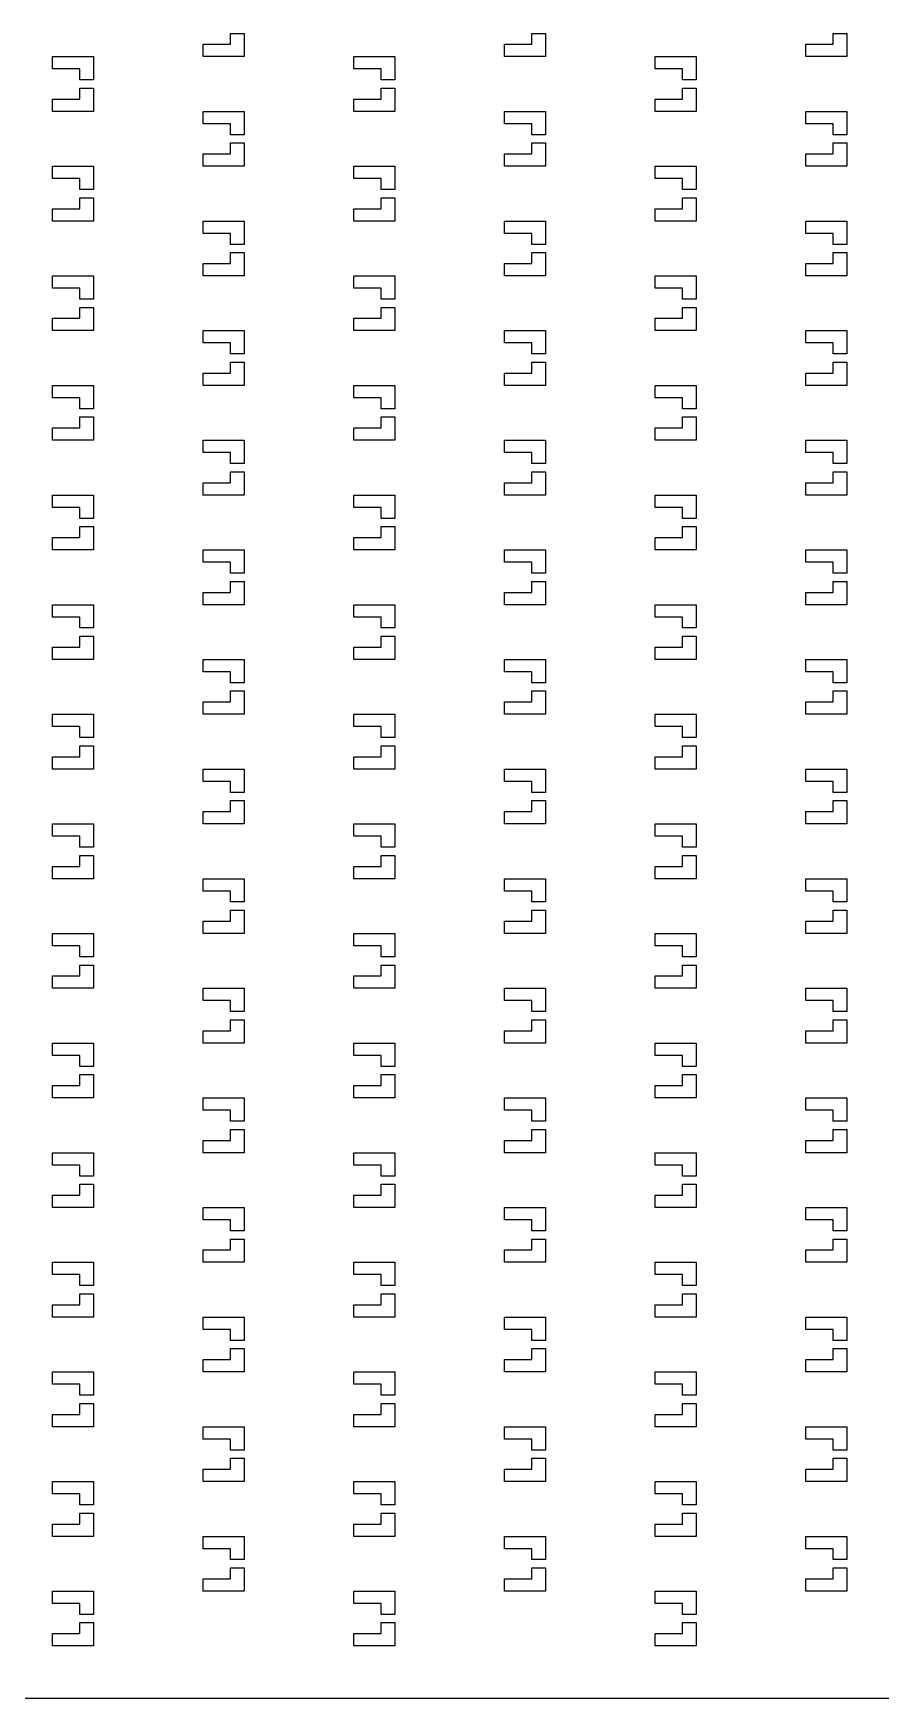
# Model space of a CAD drawing. Header units: millimetres. Extents: x 2102 to 86502, y 1818 to 64568.
# Drawn here: x 26172 to 26481, y 8155 to 8763 of the extents above; entities that cross this region are included whole.
import ezdxf

# ---------------------------------------------------------------- set-up
doc = ezdxf.new("R2010")
doc.units = ezdxf.units.MM
doc.layers.add('Layer-2', color=3, linetype='Continuous')

msp = doc.modelspace()

# ---------------------------------------------------------------- linework, layer by layer
at = {"layer": 'Layer-2'}
for p, q in [((26234.04, 8758.79), (26244.04, 8758.79)), ((26234.04, 8754.29), (26234.04, 8758.79)), ((26244.04, 8758.79), (26244.04, 8762.79)), ((26244.04, 8762.79), (26249.04, 8762.79)), ((26249.04, 8762.79), (26249.04, 8754.29)), ((26344.04, 8758.79), (26354.04, 8758.79)), ((26344.04, 8754.29), (26344.04, 8758.79)), ((26354.04, 8758.79), (26354.04, 8762.79)), ((26354.04, 8762.79), (26359.04, 8762.79)), ((26359.04, 8762.79), (26359.04, 8754.29)), ((26454.04, 8758.79), (26464.04, 8758.79)), ((26454.04, 8754.29), (26454.04, 8758.79)), ((26464.04, 8758.79), (26464.04, 8762.79)), ((26464.04, 8762.79), (26469.04, 8762.79)), ((26469.04, 8762.79), (26469.04, 8754.29)), ((26179.04, 8754.29), (26194.04, 8754.29)), ((26179.04, 8749.79), (26179.04, 8754.29)), ((26194.04, 8754.29), (26194.04, 8745.79)), ((26249.04, 8754.29), (26234.04, 8754.29)), ((26289.04, 8754.29), (26304.04, 8754.29)), ((26289.04, 8749.79), (26289.04, 8754.29)), ((26304.04, 8754.29), (26304.04, 8745.79)), ((26359.04, 8754.29), (26344.04, 8754.29)), ((26399.04, 8754.29), (26414.04, 8754.29)), ((26399.04, 8749.79), (26399.04, 8754.29)), ((26414.04, 8754.29), (26414.04, 8745.79)), ((26469.04, 8754.29), (26454.04, 8754.29)), ((26189.04, 8749.79), (26179.04, 8749.79)), ((26189.04, 8745.79), (26189.04, 8749.79)), ((26194.04, 8745.79), (26189.04, 8745.79)), ((26299.04, 8749.79), (26289.04, 8749.79)), ((26299.04, 8745.79), (26299.04, 8749.79)), ((26304.04, 8745.79), (26299.04, 8745.79)), ((26409.04, 8749.79), (26399.04, 8749.79)), ((26409.04, 8745.79), (26409.04, 8749.79)), ((26414.04, 8745.79), (26409.04, 8745.79)), ((26179.04, 8738.79), (26189.04, 8738.79)), ((26179.04, 8734.29), (26179.04, 8738.79)), ((26189.04, 8738.79), (26189.04, 8742.79)), ((26189.04, 8742.79), (26194.04, 8742.79)), ((26194.04, 8742.79), (26194.04, 8734.29)), ((26289.04, 8738.79), (26299.04, 8738.79)), ((26289.04, 8734.29), (26289.04, 8738.79)), ((26299.04, 8738.79), (26299.04, 8742.79)), ((26299.04, 8742.79), (26304.04, 8742.79)), ((26304.04, 8742.79), (26304.04, 8734.29)), ((26399.04, 8738.79), (26409.04, 8738.79)), ((26399.04, 8734.29), (26399.04, 8738.79)), ((26409.04, 8738.79), (26409.04, 8742.79)), ((26409.04, 8742.79), (26414.04, 8742.79)), ((26414.04, 8742.79), (26414.04, 8734.29)), ((26194.04, 8734.29), (26179.04, 8734.29)), ((26234.04, 8734.29), (26249.04, 8734.29)), ((26234.04, 8729.79), (26234.04, 8734.29)), ((26249.04, 8734.29), (26249.04, 8725.79)), ((26304.04, 8734.29), (26289.04, 8734.29)), ((26344.04, 8734.29), (26359.04, 8734.29)), ((26344.04, 8729.79), (26344.04, 8734.29)), ((26359.04, 8734.29), (26359.04, 8725.79)), ((26414.04, 8734.29), (26399.04, 8734.29)), ((26454.04, 8734.29), (26469.04, 8734.29)), ((26454.04, 8729.79), (26454.04, 8734.29)), ((26469.04, 8734.29), (26469.04, 8725.79)), ((26244.04, 8729.79), (26234.04, 8729.79)), ((26244.04, 8725.79), (26244.04, 8729.79)), ((26354.04, 8729.79), (26344.04, 8729.79)), ((26354.04, 8725.79), (26354.04, 8729.79)), ((26464.04, 8729.79), (26454.04, 8729.79)), ((26464.04, 8725.79), (26464.04, 8729.79)), ((26249.04, 8725.79), (26244.04, 8725.79)), ((26244.04, 8718.79), (26244.04, 8722.79)), ((26244.04, 8722.79), (26249.04, 8722.79)), ((26249.04, 8722.79), (26249.04, 8714.29)), ((26359.04, 8725.79), (26354.04, 8725.79)), ((26354.04, 8718.79), (26354.04, 8722.79)), ((26354.04, 8722.79), (26359.04, 8722.79)), ((26359.04, 8722.79), (26359.04, 8714.29)), ((26469.04, 8725.79), (26464.04, 8725.79)), ((26464.04, 8718.79), (26464.04, 8722.79)), ((26464.04, 8722.79), (26469.04, 8722.79)), ((26469.04, 8722.79), (26469.04, 8714.29)), ((26179.04, 8714.29), (26194.04, 8714.29)), ((26179.04, 8709.79), (26179.04, 8714.29)), ((26194.04, 8714.29), (26194.04, 8705.79)), ((26234.04, 8718.79), (26244.04, 8718.79)), ((26234.04, 8714.29), (26234.04, 8718.79)), ((26249.04, 8714.29), (26234.04, 8714.29)), ((26289.04, 8714.29), (26304.04, 8714.29)), ((26289.04, 8709.79), (26289.04, 8714.29)), ((26304.04, 8714.29), (26304.04, 8705.79)), ((26344.04, 8718.79), (26354.04, 8718.79)), ((26344.04, 8714.29), (26344.04, 8718.79)), ((26359.04, 8714.29), (26344.04, 8714.29)), ((26399.04, 8714.29), (26414.04, 8714.29)), ((26399.04, 8709.79), (26399.04, 8714.29)), ((26414.04, 8714.29), (26414.04, 8705.79)), ((26454.04, 8718.79), (26464.04, 8718.79)), ((26454.04, 8714.29), (26454.04, 8718.79)), ((26469.04, 8714.29), (26454.04, 8714.29)), ((26189.04, 8709.79), (26179.04, 8709.79)), ((26189.04, 8705.79), (26189.04, 8709.79)), ((26299.04, 8709.79), (26289.04, 8709.79)), ((26299.04, 8705.79), (26299.04, 8709.79)), ((26409.04, 8709.79), (26399.04, 8709.79)), ((26409.04, 8705.79), (26409.04, 8709.79)), ((26194.04, 8705.79), (26189.04, 8705.79)), ((26189.04, 8698.79), (26189.04, 8702.79)), ((26189.04, 8702.79), (26194.04, 8702.79)), ((26194.04, 8702.79), (26194.04, 8694.29)), ((26304.04, 8705.79), (26299.04, 8705.79)), ((26299.04, 8698.79), (26299.04, 8702.79)), ((26299.04, 8702.79), (26304.04, 8702.79)), ((26304.04, 8702.79), (26304.04, 8694.29)), ((26414.04, 8705.79), (26409.04, 8705.79)), ((26409.04, 8698.79), (26409.04, 8702.79)), ((26409.04, 8702.79), (26414.04, 8702.79)), ((26414.04, 8702.79), (26414.04, 8694.29)), ((26179.04, 8698.79), (26189.04, 8698.79)), ((26179.04, 8694.29), (26179.04, 8698.79)), ((26289.04, 8698.79), (26299.04, 8698.79)), ((26289.04, 8694.29), (26289.04, 8698.79)), ((26399.04, 8698.79), (26409.04, 8698.79)), ((26399.04, 8694.29), (26399.04, 8698.79)), ((26194.04, 8694.29), (26179.04, 8694.29)), ((26234.04, 8694.29), (26249.04, 8694.29)), ((26234.04, 8689.79), (26234.04, 8694.29)), ((26249.04, 8694.29), (26249.04, 8685.79)), ((26304.04, 8694.29), (26289.04, 8694.29)), ((26344.04, 8694.29), (26359.04, 8694.29)), ((26344.04, 8689.79), (26344.04, 8694.29)), ((26359.04, 8694.29), (26359.04, 8685.79)), ((26414.04, 8694.29), (26399.04, 8694.29)), ((26454.04, 8694.29), (26469.04, 8694.29)), ((26454.04, 8689.79), (26454.04, 8694.29)), ((26469.04, 8694.29), (26469.04, 8685.79)), ((26244.04, 8689.79), (26234.04, 8689.79)), ((26244.04, 8685.79), (26244.04, 8689.79)), ((26249.04, 8685.79), (26244.04, 8685.79)), ((26354.04, 8689.79), (26344.04, 8689.79)), ((26354.04, 8685.79), (26354.04, 8689.79)), ((26359.04, 8685.79), (26354.04, 8685.79)), ((26464.04, 8689.79), (26454.04, 8689.79)), ((26464.04, 8685.79), (26464.04, 8689.79)), ((26469.04, 8685.79), (26464.04, 8685.79)), ((26234.04, 8678.79), (26244.04, 8678.79)), ((26234.04, 8674.29), (26234.04, 8678.79)), ((26244.04, 8678.79), (26244.04, 8682.79)), ((26244.04, 8682.79), (26249.04, 8682.79)), ((26249.04, 8682.79), (26249.04, 8674.29)), ((26344.04, 8678.79), (26354.04, 8678.79)), ((26344.04, 8674.29), (26344.04, 8678.79)), ((26354.04, 8678.79), (26354.04, 8682.79)), ((26354.04, 8682.79), (26359.04, 8682.79)), ((26359.04, 8682.79), (26359.04, 8674.29)), ((26454.04, 8678.79), (26464.04, 8678.79)), ((26454.04, 8674.29), (26454.04, 8678.79)), ((26464.04, 8678.79), (26464.04, 8682.79)), ((26464.04, 8682.79), (26469.04, 8682.79)), ((26469.04, 8682.79), (26469.04, 8674.29)), ((26179.04, 8674.29), (26194.04, 8674.29)), ((26179.04, 8669.79), (26179.04, 8674.29)), ((26194.04, 8674.29), (26194.04, 8665.79)), ((26249.04, 8674.29), (26234.04, 8674.29)), ((26289.04, 8674.29), (26304.04, 8674.29)), ((26289.04, 8669.79), (26289.04, 8674.29)), ((26304.04, 8674.29), (26304.04, 8665.79)), ((26359.04, 8674.29), (26344.04, 8674.29)), ((26399.04, 8674.29), (26414.04, 8674.29)), ((26399.04, 8669.79), (26399.04, 8674.29)), ((26414.04, 8674.29), (26414.04, 8665.79)), ((26469.04, 8674.29), (26454.04, 8674.29)), ((26189.04, 8669.79), (26179.04, 8669.79)), ((26189.04, 8665.79), (26189.04, 8669.79)), ((26194.04, 8665.79), (26189.04, 8665.79)), ((26299.04, 8669.79), (26289.04, 8669.79)), ((26299.04, 8665.79), (26299.04, 8669.79)), ((26304.04, 8665.79), (26299.04, 8665.79)), ((26409.04, 8669.79), (26399.04, 8669.79)), ((26409.04, 8665.79), (26409.04, 8669.79)), ((26414.04, 8665.79), (26409.04, 8665.79)), ((26189.04, 8658.79), (26189.04, 8662.79)), ((26189.04, 8662.79), (26194.04, 8662.79)), ((26194.04, 8662.79), (26194.04, 8654.29)), ((26299.04, 8658.79), (26299.04, 8662.79)), ((26299.04, 8662.79), (26304.04, 8662.79)), ((26304.04, 8662.79), (26304.04, 8654.29)), ((26409.04, 8658.79), (26409.04, 8662.79)), ((26409.04, 8662.79), (26414.04, 8662.79)), ((26414.04, 8662.79), (26414.04, 8654.29)), ((26179.04, 8658.79), (26189.04, 8658.79)), ((26179.04, 8654.29), (26179.04, 8658.79)), ((26194.04, 8654.29), (26179.04, 8654.29)), ((26234.04, 8654.29), (26249.04, 8654.29)), ((26234.04, 8649.79), (26234.04, 8654.29)), ((26249.04, 8654.29), (26249.04, 8645.79)), ((26289.04, 8658.79), (26299.04, 8658.79)), ((26289.04, 8654.29), (26289.04, 8658.79)), ((26304.04, 8654.29), (26289.04, 8654.29)), ((26344.04, 8654.29), (26359.04, 8654.29)), ((26344.04, 8649.79), (26344.04, 8654.29)), ((26359.04, 8654.29), (26359.04, 8645.79)), ((26399.04, 8658.79), (26409.04, 8658.79)), ((26399.04, 8654.29), (26399.04, 8658.79)), ((26414.04, 8654.29), (26399.04, 8654.29)), ((26454.04, 8654.29), (26469.04, 8654.29)), ((26454.04, 8649.79), (26454.04, 8654.29)), ((26469.04, 8654.29), (26469.04, 8645.79)), ((26244.04, 8649.79), (26234.04, 8649.79)), ((26244.04, 8645.79), (26244.04, 8649.79)), ((26354.04, 8649.79), (26344.04, 8649.79)), ((26354.04, 8645.79), (26354.04, 8649.79)), ((26464.04, 8649.79), (26454.04, 8649.79)), ((26464.04, 8645.79), (26464.04, 8649.79)), ((26249.04, 8645.79), (26244.04, 8645.79)), ((26244.04, 8638.79), (26244.04, 8642.79)), ((26244.04, 8642.79), (26249.04, 8642.79)), ((26249.04, 8642.79), (26249.04, 8634.29)), ((26359.04, 8645.79), (26354.04, 8645.79)), ((26354.04, 8638.79), (26354.04, 8642.79)), ((26354.04, 8642.79), (26359.04, 8642.79)), ((26359.04, 8642.79), (26359.04, 8634.29)), ((26469.04, 8645.79), (26464.04, 8645.79)), ((26464.04, 8638.79), (26464.04, 8642.79)), ((26464.04, 8642.79), (26469.04, 8642.79)), ((26469.04, 8642.79), (26469.04, 8634.29)), ((26234.04, 8638.79), (26244.04, 8638.79)), ((26234.04, 8634.29), (26234.04, 8638.79)), ((26344.04, 8638.79), (26354.04, 8638.79)), ((26344.04, 8634.29), (26344.04, 8638.79)), ((26454.04, 8638.79), (26464.04, 8638.79)), ((26454.04, 8634.29), (26454.04, 8638.79)), ((26179.04, 8634.29), (26194.04, 8634.29)), ((26179.04, 8629.79), (26179.04, 8634.29)), ((26189.04, 8629.79), (26179.04, 8629.79)), ((26189.04, 8625.79), (26189.04, 8629.79)), ((26194.04, 8634.29), (26194.04, 8625.79)), ((26249.04, 8634.29), (26234.04, 8634.29)), ((26289.04, 8634.29), (26304.04, 8634.29)), ((26289.04, 8629.79), (26289.04, 8634.29)), ((26299.04, 8629.79), (26289.04, 8629.79)), ((26299.04, 8625.79), (26299.04, 8629.79)), ((26304.04, 8634.29), (26304.04, 8625.79)), ((26359.04, 8634.29), (26344.04, 8634.29)), ((26399.04, 8634.29), (26414.04, 8634.29)), ((26399.04, 8629.79), (26399.04, 8634.29)), ((26409.04, 8629.79), (26399.04, 8629.79)), ((26409.04, 8625.79), (26409.04, 8629.79)), ((26414.04, 8634.29), (26414.04, 8625.79)), ((26469.04, 8634.29), (26454.04, 8634.29)), ((26194.04, 8625.79), (26189.04, 8625.79)), ((26304.04, 8625.79), (26299.04, 8625.79)), ((26414.04, 8625.79), (26409.04, 8625.79)), ((26179.04, 8618.79), (26189.04, 8618.79)), ((26179.04, 8614.29), (26179.04, 8618.79)), ((26189.04, 8618.79), (26189.04, 8622.79)), ((26189.04, 8622.79), (26194.04, 8622.79)), ((26194.04, 8622.79), (26194.04, 8614.29)), ((26289.04, 8618.79), (26299.04, 8618.79)), ((26289.04, 8614.29), (26289.04, 8618.79)), ((26299.04, 8618.79), (26299.04, 8622.79)), ((26299.04, 8622.79), (26304.04, 8622.79)), ((26304.04, 8622.79), (26304.04, 8614.29)), ((26399.04, 8618.79), (26409.04, 8618.79)), ((26399.04, 8614.29), (26399.04, 8618.79)), ((26409.04, 8618.79), (26409.04, 8622.79)), ((26409.04, 8622.79), (26414.04, 8622.79)), ((26414.04, 8622.79), (26414.04, 8614.29)), ((26194.04, 8614.29), (26179.04, 8614.29)), ((26234.04, 8614.29), (26249.04, 8614.29)), ((26234.04, 8609.79), (26234.04, 8614.29)), ((26249.04, 8614.29), (26249.04, 8605.79)), ((26304.04, 8614.29), (26289.04, 8614.29)), ((26344.04, 8614.29), (26359.04, 8614.29)), ((26344.04, 8609.79), (26344.04, 8614.29)), ((26359.04, 8614.29), (26359.04, 8605.79)), ((26414.04, 8614.29), (26399.04, 8614.29)), ((26454.04, 8614.29), (26469.04, 8614.29)), ((26454.04, 8609.79), (26454.04, 8614.29)), ((26469.04, 8614.29), (26469.04, 8605.79)), ((26244.04, 8609.79), (26234.04, 8609.79)), ((26244.04, 8605.79), (26244.04, 8609.79)), ((26249.04, 8605.79), (26244.04, 8605.79)), ((26354.04, 8609.79), (26344.04, 8609.79)), ((26354.04, 8605.79), (26354.04, 8609.79)), ((26359.04, 8605.79), (26354.04, 8605.79)), ((26464.04, 8609.79), (26454.04, 8609.79)), ((26464.04, 8605.79), (26464.04, 8609.79)), ((26469.04, 8605.79), (26464.04, 8605.79)), ((26234.04, 8598.79), (26244.04, 8598.79)), ((26234.04, 8594.29), (26234.04, 8598.79)), ((26244.04, 8598.79), (26244.04, 8602.79)), ((26244.04, 8602.79), (26249.04, 8602.79)), ((26249.04, 8602.79), (26249.04, 8594.29)), ((26344.04, 8598.79), (26354.04, 8598.79)), ((26344.04, 8594.29), (26344.04, 8598.79)), ((26354.04, 8598.79), (26354.04, 8602.79)), ((26354.04, 8602.79), (26359.04, 8602.79)), ((26359.04, 8602.79), (26359.04, 8594.29)), ((26454.04, 8598.79), (26464.04, 8598.79)), ((26454.04, 8594.29), (26454.04, 8598.79)), ((26464.04, 8598.79), (26464.04, 8602.79)), ((26464.04, 8602.79), (26469.04, 8602.79)), ((26469.04, 8602.79), (26469.04, 8594.29)), ((26179.04, 8594.29), (26194.04, 8594.29)), ((26179.04, 8589.79), (26179.04, 8594.29)), ((26194.04, 8594.29), (26194.04, 8585.79)), ((26249.04, 8594.29), (26234.04, 8594.29)), ((26289.04, 8594.29), (26304.04, 8594.29)), ((26289.04, 8589.79), (26289.04, 8594.29)), ((26304.04, 8594.29), (26304.04, 8585.79)), ((26359.04, 8594.29), (26344.04, 8594.29)), ((26399.04, 8594.29), (26414.04, 8594.29)), ((26399.04, 8589.79), (26399.04, 8594.29)), ((26414.04, 8594.29), (26414.04, 8585.79)), ((26469.04, 8594.29), (26454.04, 8594.29)), ((26189.04, 8589.79), (26179.04, 8589.79)), ((26189.04, 8585.79), (26189.04, 8589.79)), ((26299.04, 8589.79), (26289.04, 8589.79)), ((26299.04, 8585.79), (26299.04, 8589.79)), ((26409.04, 8589.79), (26399.04, 8589.79)), ((26409.04, 8585.79), (26409.04, 8589.79)), ((26194.04, 8585.79), (26189.04, 8585.79)), ((26189.04, 8578.79), (26189.04, 8582.79)), ((26189.04, 8582.79), (26194.04, 8582.79)), ((26194.04, 8582.79), (26194.04, 8574.29)), ((26304.04, 8585.79), (26299.04, 8585.79)), ((26299.04, 8578.79), (26299.04, 8582.79)), ((26299.04, 8582.79), (26304.04, 8582.79)), ((26304.04, 8582.79), (26304.04, 8574.29)), ((26414.04, 8585.79), (26409.04, 8585.79)), ((26409.04, 8578.79), (26409.04, 8582.79)), ((26409.04, 8582.79), (26414.04, 8582.79)), ((26414.04, 8582.79), (26414.04, 8574.29)), ((26179.04, 8578.79), (26189.04, 8578.79)), ((26179.04, 8574.29), (26179.04, 8578.79)), ((26289.04, 8578.79), (26299.04, 8578.79)), ((26289.04, 8574.29), (26289.04, 8578.79)), ((26399.04, 8578.79), (26409.04, 8578.79)), ((26399.04, 8574.29), (26399.04, 8578.79)), ((26194.04, 8574.29), (26179.04, 8574.29)), ((26234.04, 8574.29), (26249.04, 8574.29)), ((26234.04, 8569.79), (26234.04, 8574.29)), ((26244.04, 8569.79), (26234.04, 8569.79)), ((26244.04, 8565.79), (26244.04, 8569.79)), ((26249.04, 8574.29), (26249.04, 8565.79)), ((26304.04, 8574.29), (26289.04, 8574.29)), ((26344.04, 8574.29), (26359.04, 8574.29)), ((26344.04, 8569.79), (26344.04, 8574.29)), ((26354.04, 8569.79), (26344.04, 8569.79)), ((26354.04, 8565.79), (26354.04, 8569.79)), ((26359.04, 8574.29), (26359.04, 8565.79)), ((26414.04, 8574.29), (26399.04, 8574.29)), ((26454.04, 8574.29), (26469.04, 8574.29)), ((26454.04, 8569.79), (26454.04, 8574.29)), ((26464.04, 8569.79), (26454.04, 8569.79)), ((26464.04, 8565.79), (26464.04, 8569.79)), ((26469.04, 8574.29), (26469.04, 8565.79)), ((26249.04, 8565.79), (26244.04, 8565.79)), ((26244.04, 8558.79), (26244.04, 8562.79)), ((26244.04, 8562.79), (26249.04, 8562.79)), ((26249.04, 8562.79), (26249.04, 8554.29)), ((26359.04, 8565.79), (26354.04, 8565.79)), ((26354.04, 8558.79), (26354.04, 8562.79)), ((26354.04, 8562.79), (26359.04, 8562.79)), ((26359.04, 8562.79), (26359.04, 8554.29)), ((26469.04, 8565.79), (26464.04, 8565.79)), ((26464.04, 8558.79), (26464.04, 8562.79)), ((26464.04, 8562.79), (26469.04, 8562.79)), ((26469.04, 8562.79), (26469.04, 8554.29)), ((26234.04, 8558.79), (26244.04, 8558.79)), ((26234.04, 8554.29), (26234.04, 8558.79)), ((26344.04, 8558.79), (26354.04, 8558.79)), ((26344.04, 8554.29), (26344.04, 8558.79)), ((26454.04, 8558.79), (26464.04, 8558.79)), ((26454.04, 8554.29), (26454.04, 8558.79)), ((26179.04, 8554.29), (26194.04, 8554.29)), ((26179.04, 8549.79), (26179.04, 8554.29)), ((26194.04, 8554.29), (26194.04, 8545.79)), ((26249.04, 8554.29), (26234.04, 8554.29)), ((26289.04, 8554.29), (26304.04, 8554.29)), ((26289.04, 8549.79), (26289.04, 8554.29)), ((26304.04, 8554.29), (26304.04, 8545.79)), ((26359.04, 8554.29), (26344.04, 8554.29)), ((26399.04, 8554.29), (26414.04, 8554.29)), ((26399.04, 8549.79), (26399.04, 8554.29)), ((26414.04, 8554.29), (26414.04, 8545.79)), ((26469.04, 8554.29), (26454.04, 8554.29)), ((26189.04, 8549.79), (26179.04, 8549.79)), ((26189.04, 8545.79), (26189.04, 8549.79)), ((26194.04, 8545.79), (26189.04, 8545.79)), ((26299.04, 8549.79), (26289.04, 8549.79)), ((26299.04, 8545.79), (26299.04, 8549.79)), ((26304.04, 8545.79), (26299.04, 8545.79)), ((26409.04, 8549.79), (26399.04, 8549.79)), ((26409.04, 8545.79), (26409.04, 8549.79)), ((26414.04, 8545.79), (26409.04, 8545.79)), ((26179.04, 8538.79), (26189.04, 8538.79)), ((26179.04, 8534.29), (26179.04, 8538.79)), ((26189.04, 8538.79), (26189.04, 8542.79)), ((26189.04, 8542.79), (26194.04, 8542.79)), ((26194.04, 8542.79), (26194.04, 8534.29)), ((26289.04, 8538.79), (26299.04, 8538.79)), ((26289.04, 8534.29), (26289.04, 8538.79)), ((26299.04, 8538.79), (26299.04, 8542.79)), ((26299.04, 8542.79), (26304.04, 8542.79)), ((26304.04, 8542.79), (26304.04, 8534.29)), ((26399.04, 8538.79), (26409.04, 8538.79)), ((26399.04, 8534.29), (26399.04, 8538.79)), ((26409.04, 8538.79), (26409.04, 8542.79)), ((26409.04, 8542.79), (26414.04, 8542.79)), ((26414.04, 8542.79), (26414.04, 8534.29)), ((26194.04, 8534.29), (26179.04, 8534.29)), ((26234.04, 8534.29), (26249.04, 8534.29)), ((26234.04, 8529.79), (26234.04, 8534.29)), ((26249.04, 8534.29), (26249.04, 8525.79)), ((26304.04, 8534.29), (26289.04, 8534.29)), ((26344.04, 8534.29), (26359.04, 8534.29)), ((26344.04, 8529.79), (26344.04, 8534.29)), ((26359.04, 8534.29), (26359.04, 8525.79)), ((26414.04, 8534.29), (26399.04, 8534.29)), ((26454.04, 8534.29), (26469.04, 8534.29)), ((26454.04, 8529.79), (26454.04, 8534.29)), ((26469.04, 8534.29), (26469.04, 8525.79)), ((26244.04, 8529.79), (26234.04, 8529.79)), ((26244.04, 8525.79), (26244.04, 8529.79)), ((26249.04, 8525.79), (26244.04, 8525.79)), ((26354.04, 8529.79), (26344.04, 8529.79)), ((26354.04, 8525.79), (26354.04, 8529.79)), ((26359.04, 8525.79), (26354.04, 8525.79)), ((26464.04, 8529.79), (26454.04, 8529.79)), ((26464.04, 8525.79), (26464.04, 8529.79)), ((26469.04, 8525.79), (26464.04, 8525.79)), ((26244.04, 8518.79), (26244.04, 8522.79)), ((26244.04, 8522.79), (26249.04, 8522.79)), ((26249.04, 8522.79), (26249.04, 8514.29)), ((26354.04, 8518.79), (26354.04, 8522.79)), ((26354.04, 8522.79), (26359.04, 8522.79)), ((26359.04, 8522.79), (26359.04, 8514.29)), ((26464.04, 8518.79), (26464.04, 8522.79)), ((26464.04, 8522.79), (26469.04, 8522.79)), ((26469.04, 8522.79), (26469.04, 8514.29)), ((26179.04, 8514.29), (26194.04, 8514.29)), ((26179.04, 8509.79), (26179.04, 8514.29)), ((26194.04, 8514.29), (26194.04, 8505.79)), ((26234.04, 8518.79), (26244.04, 8518.79)), ((26234.04, 8514.29), (26234.04, 8518.79)), ((26249.04, 8514.29), (26234.04, 8514.29)), ((26289.04, 8514.29), (26304.04, 8514.29)), ((26289.04, 8509.79), (26289.04, 8514.29)), ((26304.04, 8514.29), (26304.04, 8505.79)), ((26344.04, 8518.79), (26354.04, 8518.79)), ((26344.04, 8514.29), (26344.04, 8518.79)), ((26359.04, 8514.29), (26344.04, 8514.29)), ((26399.04, 8514.29), (26414.04, 8514.29)), ((26399.04, 8509.79), (26399.04, 8514.29)), ((26414.04, 8514.29), (26414.04, 8505.79)), ((26454.04, 8518.79), (26464.04, 8518.79)), ((26454.04, 8514.29), (26454.04, 8518.79)), ((26469.04, 8514.29), (26454.04, 8514.29)), ((26189.04, 8509.79), (26179.04, 8509.79)), ((26189.04, 8505.79), (26189.04, 8509.79)), ((26299.04, 8509.79), (26289.04, 8509.79)), ((26299.04, 8505.79), (26299.04, 8509.79)), ((26409.04, 8509.79), (26399.04, 8509.79)), ((26409.04, 8505.79), (26409.04, 8509.79)), ((26194.04, 8505.79), (26189.04, 8505.79)), ((26189.04, 8498.79), (26189.04, 8502.79)), ((26189.04, 8502.79), (26194.04, 8502.79)), ((26194.04, 8502.79), (26194.04, 8494.29)), ((26304.04, 8505.79), (26299.04, 8505.79)), ((26299.04, 8498.79), (26299.04, 8502.79)), ((26299.04, 8502.79), (26304.04, 8502.79)), ((26304.04, 8502.79), (26304.04, 8494.29)), ((26414.04, 8505.79), (26409.04, 8505.79)), ((26409.04, 8498.79), (26409.04, 8502.79)), ((26409.04, 8502.79), (26414.04, 8502.79)), ((26414.04, 8502.79), (26414.04, 8494.29)), ((26179.04, 8498.79), (26189.04, 8498.79)), ((26179.04, 8494.29), (26179.04, 8498.79)), ((26289.04, 8498.79), (26299.04, 8498.79)), ((26289.04, 8494.29), (26289.04, 8498.79)), ((26399.04, 8498.79), (26409.04, 8498.79)), ((26399.04, 8494.29), (26399.04, 8498.79)), ((26194.04, 8494.29), (26179.04, 8494.29)), ((26234.04, 8494.29), (26249.04, 8494.29)), ((26234.04, 8489.79), (26234.04, 8494.29)), ((26244.04, 8489.79), (26234.04, 8489.79)), ((26244.04, 8485.79), (26244.04, 8489.79)), ((26249.04, 8494.29), (26249.04, 8485.79)), ((26304.04, 8494.29), (26289.04, 8494.29)), ((26344.04, 8494.29), (26359.04, 8494.29)), ((26344.04, 8489.79), (26344.04, 8494.29)), ((26354.04, 8489.79), (26344.04, 8489.79)), ((26354.04, 8485.79), (26354.04, 8489.79)), ((26359.04, 8494.29), (26359.04, 8485.79)), ((26414.04, 8494.29), (26399.04, 8494.29)), ((26454.04, 8494.29), (26469.04, 8494.29)), ((26454.04, 8489.79), (26454.04, 8494.29)), ((26464.04, 8489.79), (26454.04, 8489.79)), ((26464.04, 8485.79), (26464.04, 8489.79)), ((26469.04, 8494.29), (26469.04, 8485.79)), ((26249.04, 8485.79), (26244.04, 8485.79)), ((26359.04, 8485.79), (26354.04, 8485.79)), ((26469.04, 8485.79), (26464.04, 8485.79)), ((26234.04, 8478.79), (26244.04, 8478.79)), ((26234.04, 8474.29), (26234.04, 8478.79)), ((26244.04, 8478.79), (26244.04, 8482.79)), ((26244.04, 8482.79), (26249.04, 8482.79)), ((26249.04, 8482.79), (26249.04, 8474.29)), ((26344.04, 8478.79), (26354.04, 8478.79)), ((26344.04, 8474.29), (26344.04, 8478.79)), ((26354.04, 8478.79), (26354.04, 8482.79)), ((26354.04, 8482.79), (26359.04, 8482.79)), ((26359.04, 8482.79), (26359.04, 8474.29)), ((26454.04, 8478.79), (26464.04, 8478.79)), ((26454.04, 8474.29), (26454.04, 8478.79)), ((26464.04, 8478.79), (26464.04, 8482.79)), ((26464.04, 8482.79), (26469.04, 8482.79)), ((26469.04, 8482.79), (26469.04, 8474.29)), ((26179.04, 8474.29), (26194.04, 8474.29)), ((26179.04, 8469.79), (26179.04, 8474.29)), ((26194.04, 8474.29), (26194.04, 8465.79)), ((26249.04, 8474.29), (26234.04, 8474.29)), ((26289.04, 8474.29), (26304.04, 8474.29)), ((26289.04, 8469.79), (26289.04, 8474.29)), ((26304.04, 8474.29), (26304.04, 8465.79)), ((26359.04, 8474.29), (26344.04, 8474.29)), ((26399.04, 8474.29), (26414.04, 8474.29)), ((26399.04, 8469.79), (26399.04, 8474.29)), ((26414.04, 8474.29), (26414.04, 8465.79)), ((26469.04, 8474.29), (26454.04, 8474.29)), ((26189.04, 8469.79), (26179.04, 8469.79)), ((26189.04, 8465.79), (26189.04, 8469.79)), ((26194.04, 8465.79), (26189.04, 8465.79)), ((26299.04, 8469.79), (26289.04, 8469.79)), ((26299.04, 8465.79), (26299.04, 8469.79)), ((26304.04, 8465.79), (26299.04, 8465.79)), ((26409.04, 8469.79), (26399.04, 8469.79)), ((26409.04, 8465.79), (26409.04, 8469.79)), ((26414.04, 8465.79), (26409.04, 8465.79)), ((26189.04, 8458.79), (26189.04, 8462.79)), ((26189.04, 8462.79), (26194.04, 8462.79)), ((26194.04, 8462.79), (26194.04, 8454.29)), ((26299.04, 8458.79), (26299.04, 8462.79)), ((26299.04, 8462.79), (26304.04, 8462.79)), ((26304.04, 8462.79), (26304.04, 8454.29)), ((26409.04, 8458.79), (26409.04, 8462.79)), ((26409.04, 8462.79), (26414.04, 8462.79)), ((26414.04, 8462.79), (26414.04, 8454.29)), ((26179.04, 8458.79), (26189.04, 8458.79)), ((26179.04, 8454.29), (26179.04, 8458.79)), ((26194.04, 8454.29), (26179.04, 8454.29)), ((26234.04, 8454.29), (26249.04, 8454.29)), ((26234.04, 8449.79), (26234.04, 8454.29)), ((26249.04, 8454.29), (26249.04, 8445.79)), ((26289.04, 8458.79), (26299.04, 8458.79)), ((26289.04, 8454.29), (26289.04, 8458.79)), ((26304.04, 8454.29), (26289.04, 8454.29)), ((26344.04, 8454.29), (26359.04, 8454.29)), ((26344.04, 8449.79), (26344.04, 8454.29)), ((26359.04, 8454.29), (26359.04, 8445.79)), ((26399.04, 8458.79), (26409.04, 8458.79)), ((26399.04, 8454.29), (26399.04, 8458.79)), ((26414.04, 8454.29), (26399.04, 8454.29)), ((26454.04, 8454.29), (26469.04, 8454.29)), ((26454.04, 8449.79), (26454.04, 8454.29)), ((26469.04, 8454.29), (26469.04, 8445.79)), ((26244.04, 8449.79), (26234.04, 8449.79)), ((26244.04, 8445.79), (26244.04, 8449.79)), ((26354.04, 8449.79), (26344.04, 8449.79)), ((26354.04, 8445.79), (26354.04, 8449.79)), ((26464.04, 8449.79), (26454.04, 8449.79)), ((26464.04, 8445.79), (26464.04, 8449.79)), ((26249.04, 8445.79), (26244.04, 8445.79)), ((26244.04, 8438.79), (26244.04, 8442.79)), ((26244.04, 8442.79), (26249.04, 8442.79)), ((26249.04, 8442.79), (26249.04, 8434.29)), ((26359.04, 8445.79), (26354.04, 8445.79)), ((26354.04, 8438.79), (26354.04, 8442.79)), ((26354.04, 8442.79), (26359.04, 8442.79)), ((26359.04, 8442.79), (26359.04, 8434.29)), ((26469.04, 8445.79), (26464.04, 8445.79)), ((26464.04, 8438.79), (26464.04, 8442.79)), ((26464.04, 8442.79), (26469.04, 8442.79)), ((26469.04, 8442.79), (26469.04, 8434.29)), ((26234.04, 8438.79), (26244.04, 8438.79)), ((26234.04, 8434.29), (26234.04, 8438.79)), ((26344.04, 8438.79), (26354.04, 8438.79)), ((26344.04, 8434.29), (26344.04, 8438.79)), ((26454.04, 8438.79), (26464.04, 8438.79)), ((26454.04, 8434.29), (26454.04, 8438.79)), ((26179.04, 8434.29), (26194.04, 8434.29)), ((26179.04, 8429.79), (26179.04, 8434.29)), ((26189.04, 8429.79), (26179.04, 8429.79)), ((26189.04, 8425.79), (26189.04, 8429.79)), ((26194.04, 8434.29), (26194.04, 8425.79)), ((26249.04, 8434.29), (26234.04, 8434.29)), ((26289.04, 8434.29), (26304.04, 8434.29)), ((26289.04, 8429.79), (26289.04, 8434.29)), ((26299.04, 8429.79), (26289.04, 8429.79)), ((26299.04, 8425.79), (26299.04, 8429.79)), ((26304.04, 8434.29), (26304.04, 8425.79)), ((26359.04, 8434.29), (26344.04, 8434.29)), ((26399.04, 8434.29), (26414.04, 8434.29)), ((26399.04, 8429.79), (26399.04, 8434.29)), ((26409.04, 8429.79), (26399.04, 8429.79)), ((26409.04, 8425.79), (26409.04, 8429.79)), ((26414.04, 8434.29), (26414.04, 8425.79)), ((26469.04, 8434.29), (26454.04, 8434.29)), ((26194.04, 8425.79), (26189.04, 8425.79)), ((26189.04, 8418.79), (26189.04, 8422.79)), ((26189.04, 8422.79), (26194.04, 8422.79)), ((26194.04, 8422.79), (26194.04, 8414.29)), ((26304.04, 8425.79), (26299.04, 8425.79)), ((26299.04, 8418.79), (26299.04, 8422.79)), ((26299.04, 8422.79), (26304.04, 8422.79)), ((26304.04, 8422.79), (26304.04, 8414.29)), ((26414.04, 8425.79), (26409.04, 8425.79)), ((26409.04, 8418.79), (26409.04, 8422.79)), ((26409.04, 8422.79), (26414.04, 8422.79)), ((26414.04, 8422.79), (26414.04, 8414.29)), ((26179.04, 8418.79), (26189.04, 8418.79)), ((26179.04, 8414.29), (26179.04, 8418.79)), ((26289.04, 8418.79), (26299.04, 8418.79)), ((26289.04, 8414.29), (26289.04, 8418.79)), ((26399.04, 8418.79), (26409.04, 8418.79)), ((26399.04, 8414.29), (26399.04, 8418.79)), ((26194.04, 8414.29), (26179.04, 8414.29)), ((26234.04, 8414.29), (26249.04, 8414.29)), ((26234.04, 8409.79), (26234.04, 8414.29)), ((26249.04, 8414.29), (26249.04, 8405.79)), ((26304.04, 8414.29), (26289.04, 8414.29)), ((26344.04, 8414.29), (26359.04, 8414.29)), ((26344.04, 8409.79), (26344.04, 8414.29)), ((26359.04, 8414.29), (26359.04, 8405.79)), ((26414.04, 8414.29), (26399.04, 8414.29)), ((26454.04, 8414.29), (26469.04, 8414.29)), ((26454.04, 8409.79), (26454.04, 8414.29)), ((26469.04, 8414.29), (26469.04, 8405.79)), ((26244.04, 8409.79), (26234.04, 8409.79)), ((26244.04, 8405.79), (26244.04, 8409.79)), ((26249.04, 8405.79), (26244.04, 8405.79)), ((26354.04, 8409.79), (26344.04, 8409.79)), ((26354.04, 8405.79), (26354.04, 8409.79)), ((26359.04, 8405.79), (26354.04, 8405.79)), ((26464.04, 8409.79), (26454.04, 8409.79)), ((26464.04, 8405.79), (26464.04, 8409.79)), ((26469.04, 8405.79), (26464.04, 8405.79)), ((26234.04, 8398.79), (26244.04, 8398.79)), ((26234.04, 8394.29), (26234.04, 8398.79)), ((26244.04, 8398.79), (26244.04, 8402.79)), ((26244.04, 8402.79), (26249.04, 8402.79)), ((26249.04, 8402.79), (26249.04, 8394.29)), ((26344.04, 8398.79), (26354.04, 8398.79)), ((26344.04, 8394.29), (26344.04, 8398.79)), ((26354.04, 8398.79), (26354.04, 8402.79)), ((26354.04, 8402.79), (26359.04, 8402.79)), ((26359.04, 8402.79), (26359.04, 8394.29)), ((26454.04, 8398.79), (26464.04, 8398.79)), ((26454.04, 8394.29), (26454.04, 8398.79)), ((26464.04, 8398.79), (26464.04, 8402.79)), ((26464.04, 8402.79), (26469.04, 8402.79)), ((26469.04, 8402.79), (26469.04, 8394.29)), ((26179.04, 8394.29), (26194.04, 8394.29)), ((26179.04, 8389.79), (26179.04, 8394.29)), ((26194.04, 8394.29), (26194.04, 8385.79)), ((26249.04, 8394.29), (26234.04, 8394.29)), ((26289.04, 8394.29), (26304.04, 8394.29)), ((26289.04, 8389.79), (26289.04, 8394.29)), ((26304.04, 8394.29), (26304.04, 8385.79)), ((26359.04, 8394.29), (26344.04, 8394.29)), ((26399.04, 8394.29), (26414.04, 8394.29)), ((26399.04, 8389.79), (26399.04, 8394.29)), ((26414.04, 8394.29), (26414.04, 8385.79)), ((26469.04, 8394.29), (26454.04, 8394.29)), ((26189.04, 8389.79), (26179.04, 8389.79)), ((26189.04, 8385.79), (26189.04, 8389.79)), ((26299.04, 8389.79), (26289.04, 8389.79)), ((26299.04, 8385.79), (26299.04, 8389.79)), ((26409.04, 8389.79), (26399.04, 8389.79)), ((26409.04, 8385.79), (26409.04, 8389.79)), ((26194.04, 8385.79), (26189.04, 8385.79)), ((26189.04, 8378.79), (26189.04, 8382.79)), ((26189.04, 8382.79), (26194.04, 8382.79)), ((26194.04, 8382.79), (26194.04, 8374.29)), ((26304.04, 8385.79), (26299.04, 8385.79)), ((26299.04, 8378.79), (26299.04, 8382.79)), ((26299.04, 8382.79), (26304.04, 8382.79)), ((26304.04, 8382.79), (26304.04, 8374.29)), ((26414.04, 8385.79), (26409.04, 8385.79)), ((26409.04, 8378.79), (26409.04, 8382.79)), ((26409.04, 8382.79), (26414.04, 8382.79)), ((26414.04, 8382.79), (26414.04, 8374.29)), ((26179.04, 8378.79), (26189.04, 8378.79)), ((26179.04, 8374.29), (26179.04, 8378.79)), ((26194.04, 8374.29), (26179.04, 8374.29)), ((26234.04, 8374.29), (26249.04, 8374.29)), ((26234.04, 8369.79), (26234.04, 8374.29)), ((26249.04, 8374.29), (26249.04, 8365.79)), ((26289.04, 8378.79), (26299.04, 8378.79)), ((26289.04, 8374.29), (26289.04, 8378.79)), ((26304.04, 8374.29), (26289.04, 8374.29)), ((26344.04, 8374.29), (26359.04, 8374.29)), ((26344.04, 8369.79), (26344.04, 8374.29)), ((26359.04, 8374.29), (26359.04, 8365.79)), ((26399.04, 8378.79), (26409.04, 8378.79)), ((26399.04, 8374.29), (26399.04, 8378.79)), ((26414.04, 8374.29), (26399.04, 8374.29)), ((26454.04, 8374.29), (26469.04, 8374.29)), ((26454.04, 8369.79), (26454.04, 8374.29)), ((26469.04, 8374.29), (26469.04, 8365.79)), ((26244.04, 8369.79), (26234.04, 8369.79)), ((26244.04, 8365.79), (26244.04, 8369.79)), ((26354.04, 8369.79), (26344.04, 8369.79)), ((26354.04, 8365.79), (26354.04, 8369.79)), ((26464.04, 8369.79), (26454.04, 8369.79)), ((26464.04, 8365.79), (26464.04, 8369.79)), ((26249.04, 8365.79), (26244.04, 8365.79)), ((26244.04, 8358.79), (26244.04, 8362.79)), ((26244.04, 8362.79), (26249.04, 8362.79)), ((26249.04, 8362.79), (26249.04, 8354.29)), ((26359.04, 8365.79), (26354.04, 8365.79)), ((26354.04, 8358.79), (26354.04, 8362.79)), ((26354.04, 8362.79), (26359.04, 8362.79)), ((26359.04, 8362.79), (26359.04, 8354.29)), ((26469.04, 8365.79), (26464.04, 8365.79)), ((26464.04, 8358.79), (26464.04, 8362.79)), ((26464.04, 8362.79), (26469.04, 8362.79)), ((26469.04, 8362.79), (26469.04, 8354.29)), ((26234.04, 8358.79), (26244.04, 8358.79)), ((26234.04, 8354.29), (26234.04, 8358.79)), ((26344.04, 8358.79), (26354.04, 8358.79)), ((26344.04, 8354.29), (26344.04, 8358.79)), ((26454.04, 8358.79), (26464.04, 8358.79)), ((26454.04, 8354.29), (26454.04, 8358.79)), ((26179.04, 8354.29), (26194.04, 8354.29)), ((26179.04, 8349.79), (26179.04, 8354.29)), ((26189.04, 8349.79), (26179.04, 8349.79)), ((26189.04, 8345.79), (26189.04, 8349.79)), ((26194.04, 8354.29), (26194.04, 8345.79)), ((26249.04, 8354.29), (26234.04, 8354.29)), ((26289.04, 8354.29), (26304.04, 8354.29)), ((26289.04, 8349.79), (26289.04, 8354.29)), ((26299.04, 8349.79), (26289.04, 8349.79)), ((26299.04, 8345.79), (26299.04, 8349.79)), ((26304.04, 8354.29), (26304.04, 8345.79)), ((26359.04, 8354.29), (26344.04, 8354.29)), ((26399.04, 8354.29), (26414.04, 8354.29)), ((26399.04, 8349.79), (26399.04, 8354.29)), ((26409.04, 8349.79), (26399.04, 8349.79)), ((26409.04, 8345.79), (26409.04, 8349.79)), ((26414.04, 8354.29), (26414.04, 8345.79)), ((26469.04, 8354.29), (26454.04, 8354.29)), ((26194.04, 8345.79), (26189.04, 8345.79)), ((26304.04, 8345.79), (26299.04, 8345.79)), ((26414.04, 8345.79), (26409.04, 8345.79)), ((26179.04, 8338.79), (26189.04, 8338.79)), ((26179.04, 8334.29), (26179.04, 8338.79)), ((26189.04, 8338.79), (26189.04, 8342.79)), ((26189.04, 8342.79), (26194.04, 8342.79)), ((26194.04, 8342.79), (26194.04, 8334.29)), ((26289.04, 8338.79), (26299.04, 8338.79)), ((26289.04, 8334.29), (26289.04, 8338.79)), ((26299.04, 8338.79), (26299.04, 8342.79)), ((26299.04, 8342.79), (26304.04, 8342.79)), ((26304.04, 8342.79), (26304.04, 8334.29)), ((26399.04, 8338.79), (26409.04, 8338.79)), ((26399.04, 8334.29), (26399.04, 8338.79)), ((26409.04, 8338.79), (26409.04, 8342.79)), ((26409.04, 8342.79), (26414.04, 8342.79)), ((26414.04, 8342.79), (26414.04, 8334.29)), ((26194.04, 8334.29), (26179.04, 8334.29)), ((26234.04, 8334.29), (26249.04, 8334.29)), ((26234.04, 8329.79), (26234.04, 8334.29)), ((26249.04, 8334.29), (26249.04, 8325.79)), ((26304.04, 8334.29), (26289.04, 8334.29)), ((26344.04, 8334.29), (26359.04, 8334.29)), ((26344.04, 8329.79), (26344.04, 8334.29)), ((26359.04, 8334.29), (26359.04, 8325.79)), ((26414.04, 8334.29), (26399.04, 8334.29)), ((26454.04, 8334.29), (26469.04, 8334.29)), ((26454.04, 8329.79), (26454.04, 8334.29)), ((26469.04, 8334.29), (26469.04, 8325.79)), ((26244.04, 8329.79), (26234.04, 8329.79)), ((26244.04, 8325.79), (26244.04, 8329.79)), ((26249.04, 8325.79), (26244.04, 8325.79)), ((26354.04, 8329.79), (26344.04, 8329.79)), ((26354.04, 8325.79), (26354.04, 8329.79)), ((26359.04, 8325.79), (26354.04, 8325.79)), ((26464.04, 8329.79), (26454.04, 8329.79)), ((26464.04, 8325.79), (26464.04, 8329.79)), ((26469.04, 8325.79), (26464.04, 8325.79)), ((26244.04, 8318.79), (26244.04, 8322.79)), ((26244.04, 8322.79), (26249.04, 8322.79)), ((26249.04, 8322.79), (26249.04, 8314.29)), ((26354.04, 8318.79), (26354.04, 8322.79)), ((26354.04, 8322.79), (26359.04, 8322.79)), ((26359.04, 8322.79), (26359.04, 8314.29)), ((26464.04, 8318.79), (26464.04, 8322.79)), ((26464.04, 8322.79), (26469.04, 8322.79)), ((26469.04, 8322.79), (26469.04, 8314.29)), ((26179.04, 8314.29), (26194.04, 8314.29)), ((26179.04, 8309.79), (26179.04, 8314.29)), ((26194.04, 8314.29), (26194.04, 8305.79)), ((26234.04, 8318.79), (26244.04, 8318.79)), ((26234.04, 8314.29), (26234.04, 8318.79)), ((26249.04, 8314.29), (26234.04, 8314.29)), ((26289.04, 8314.29), (26304.04, 8314.29)), ((26289.04, 8309.79), (26289.04, 8314.29)), ((26304.04, 8314.29), (26304.04, 8305.79)), ((26344.04, 8318.79), (26354.04, 8318.79)), ((26344.04, 8314.29), (26344.04, 8318.79)), ((26359.04, 8314.29), (26344.04, 8314.29)), ((26399.04, 8314.29), (26414.04, 8314.29)), ((26399.04, 8309.79), (26399.04, 8314.29)), ((26414.04, 8314.29), (26414.04, 8305.79)), ((26454.04, 8318.79), (26464.04, 8318.79)), ((26454.04, 8314.29), (26454.04, 8318.79)), ((26469.04, 8314.29), (26454.04, 8314.29)), ((26189.04, 8309.79), (26179.04, 8309.79)), ((26189.04, 8305.79), (26189.04, 8309.79)), ((26299.04, 8309.79), (26289.04, 8309.79)), ((26299.04, 8305.79), (26299.04, 8309.79)), ((26409.04, 8309.79), (26399.04, 8309.79)), ((26409.04, 8305.79), (26409.04, 8309.79)), ((26194.04, 8305.79), (26189.04, 8305.79)), ((26189.04, 8298.79), (26189.04, 8302.79)), ((26189.04, 8302.79), (26194.04, 8302.79)), ((26194.04, 8302.79), (26194.04, 8294.29)), ((26304.04, 8305.79), (26299.04, 8305.79)), ((26299.04, 8298.79), (26299.04, 8302.79)), ((26299.04, 8302.79), (26304.04, 8302.79)), ((26304.04, 8302.79), (26304.04, 8294.29)), ((26414.04, 8305.79), (26409.04, 8305.79)), ((26409.04, 8298.79), (26409.04, 8302.79)), ((26409.04, 8302.79), (26414.04, 8302.79)), ((26414.04, 8302.79), (26414.04, 8294.29)), ((26179.04, 8298.79), (26189.04, 8298.79)), ((26179.04, 8294.29), (26179.04, 8298.79)), ((26289.04, 8298.79), (26299.04, 8298.79)), ((26289.04, 8294.29), (26289.04, 8298.79)), ((26399.04, 8298.79), (26409.04, 8298.79)), ((26399.04, 8294.29), (26399.04, 8298.79)), ((26194.04, 8294.29), (26179.04, 8294.29)), ((26234.04, 8294.29), (26249.04, 8294.29)), ((26234.04, 8289.79), (26234.04, 8294.29)), ((26244.04, 8289.79), (26234.04, 8289.79)), ((26244.04, 8285.79), (26244.04, 8289.79)), ((26249.04, 8294.29), (26249.04, 8285.79)), ((26304.04, 8294.29), (26289.04, 8294.29)), ((26344.04, 8294.29), (26359.04, 8294.29)), ((26344.04, 8289.79), (26344.04, 8294.29)), ((26354.04, 8289.79), (26344.04, 8289.79)), ((26354.04, 8285.79), (26354.04, 8289.79)), ((26359.04, 8294.29), (26359.04, 8285.79)), ((26414.04, 8294.29), (26399.04, 8294.29)), ((26454.04, 8294.29), (26469.04, 8294.29)), ((26454.04, 8289.79), (26454.04, 8294.29)), ((26464.04, 8289.79), (26454.04, 8289.79)), ((26464.04, 8285.79), (26464.04, 8289.79)), ((26469.04, 8294.29), (26469.04, 8285.79)), ((26249.04, 8285.79), (26244.04, 8285.79)), ((26244.04, 8278.79), (26244.04, 8282.79)), ((26244.04, 8282.79), (26249.04, 8282.79)), ((26249.04, 8282.79), (26249.04, 8274.29)), ((26359.04, 8285.79), (26354.04, 8285.79)), ((26354.04, 8278.79), (26354.04, 8282.79)), ((26354.04, 8282.79), (26359.04, 8282.79)), ((26359.04, 8282.79), (26359.04, 8274.29)), ((26469.04, 8285.79), (26464.04, 8285.79)), ((26464.04, 8278.79), (26464.04, 8282.79)), ((26464.04, 8282.79), (26469.04, 8282.79)), ((26469.04, 8282.79), (26469.04, 8274.29)), ((26234.04, 8278.79), (26244.04, 8278.79)), ((26234.04, 8274.29), (26234.04, 8278.79)), ((26344.04, 8278.79), (26354.04, 8278.79)), ((26344.04, 8274.29), (26344.04, 8278.79)), ((26454.04, 8278.79), (26464.04, 8278.79)), ((26454.04, 8274.29), (26454.04, 8278.79)), ((26179.04, 8274.29), (26194.04, 8274.29)), ((26179.04, 8269.79), (26179.04, 8274.29)), ((26194.04, 8274.29), (26194.04, 8265.79)), ((26249.04, 8274.29), (26234.04, 8274.29)), ((26289.04, 8274.29), (26304.04, 8274.29)), ((26289.04, 8269.79), (26289.04, 8274.29)), ((26304.04, 8274.29), (26304.04, 8265.79)), ((26359.04, 8274.29), (26344.04, 8274.29)), ((26399.04, 8274.29), (26414.04, 8274.29)), ((26399.04, 8269.79), (26399.04, 8274.29)), ((26414.04, 8274.29), (26414.04, 8265.79)), ((26469.04, 8274.29), (26454.04, 8274.29)), ((26189.04, 8269.79), (26179.04, 8269.79)), ((26189.04, 8265.79), (26189.04, 8269.79)), ((26194.04, 8265.79), (26189.04, 8265.79)), ((26299.04, 8269.79), (26289.04, 8269.79)), ((26299.04, 8265.79), (26299.04, 8269.79)), ((26304.04, 8265.79), (26299.04, 8265.79)), ((26409.04, 8269.79), (26399.04, 8269.79)), ((26409.04, 8265.79), (26409.04, 8269.79)), ((26414.04, 8265.79), (26409.04, 8265.79)), ((26179.04, 8258.79), (26189.04, 8258.79)), ((26179.04, 8254.29), (26179.04, 8258.79)), ((26189.04, 8258.79), (26189.04, 8262.79)), ((26189.04, 8262.79), (26194.04, 8262.79)), ((26194.04, 8262.79), (26194.04, 8254.29)), ((26289.04, 8258.79), (26299.04, 8258.79)), ((26289.04, 8254.29), (26289.04, 8258.79)), ((26299.04, 8258.79), (26299.04, 8262.79)), ((26299.04, 8262.79), (26304.04, 8262.79)), ((26304.04, 8262.79), (26304.04, 8254.29)), ((26399.04, 8258.79), (26409.04, 8258.79)), ((26399.04, 8254.29), (26399.04, 8258.79)), ((26409.04, 8258.79), (26409.04, 8262.79)), ((26409.04, 8262.79), (26414.04, 8262.79)), ((26414.04, 8262.79), (26414.04, 8254.29)), ((26194.04, 8254.29), (26179.04, 8254.29)), ((26234.04, 8254.29), (26249.04, 8254.29)), ((26234.04, 8249.79), (26234.04, 8254.29)), ((26249.04, 8254.29), (26249.04, 8245.79)), ((26304.04, 8254.29), (26289.04, 8254.29)), ((26344.04, 8254.29), (26359.04, 8254.29)), ((26344.04, 8249.79), (26344.04, 8254.29)), ((26359.04, 8254.29), (26359.04, 8245.79)), ((26414.04, 8254.29), (26399.04, 8254.29)), ((26454.04, 8254.29), (26469.04, 8254.29)), ((26454.04, 8249.79), (26454.04, 8254.29)), ((26469.04, 8254.29), (26469.04, 8245.79)), ((26244.04, 8249.79), (26234.04, 8249.79)), ((26244.04, 8245.79), (26244.04, 8249.79)), ((26354.04, 8249.79), (26344.04, 8249.79)), ((26354.04, 8245.79), (26354.04, 8249.79)), ((26464.04, 8249.79), (26454.04, 8249.79)), ((26464.04, 8245.79), (26464.04, 8249.79)), ((26249.04, 8245.79), (26244.04, 8245.79)), ((26244.04, 8238.79), (26244.04, 8242.79)), ((26244.04, 8242.79), (26249.04, 8242.79)), ((26249.04, 8242.79), (26249.04, 8234.29)), ((26359.04, 8245.79), (26354.04, 8245.79)), ((26354.04, 8238.79), (26354.04, 8242.79)), ((26354.04, 8242.79), (26359.04, 8242.79)), ((26359.04, 8242.79), (26359.04, 8234.29)), ((26469.04, 8245.79), (26464.04, 8245.79)), ((26464.04, 8238.79), (26464.04, 8242.79)), ((26464.04, 8242.79), (26469.04, 8242.79)), ((26469.04, 8242.79), (26469.04, 8234.29)), ((26179.04, 8234.29), (26194.04, 8234.29)), ((26179.04, 8229.79), (26179.04, 8234.29)), ((26194.04, 8234.29), (26194.04, 8225.79)), ((26234.04, 8238.79), (26244.04, 8238.79)), ((26234.04, 8234.29), (26234.04, 8238.79)), ((26249.04, 8234.29), (26234.04, 8234.29)), ((26289.04, 8234.29), (26304.04, 8234.29)), ((26289.04, 8229.79), (26289.04, 8234.29)), ((26304.04, 8234.29), (26304.04, 8225.79)), ((26344.04, 8238.79), (26354.04, 8238.79)), ((26344.04, 8234.29), (26344.04, 8238.79)), ((26359.04, 8234.29), (26344.04, 8234.29)), ((26399.04, 8234.29), (26414.04, 8234.29)), ((26399.04, 8229.79), (26399.04, 8234.29)), ((26414.04, 8234.29), (26414.04, 8225.79)), ((26454.04, 8238.79), (26464.04, 8238.79)), ((26454.04, 8234.29), (26454.04, 8238.79)), ((26469.04, 8234.29), (26454.04, 8234.29)), ((26189.04, 8229.79), (26179.04, 8229.79)), ((26189.04, 8225.79), (26189.04, 8229.79)), ((26299.04, 8229.79), (26289.04, 8229.79)), ((26299.04, 8225.79), (26299.04, 8229.79)), ((26409.04, 8229.79), (26399.04, 8229.79)), ((26409.04, 8225.79), (26409.04, 8229.79)), ((26194.04, 8225.79), (26189.04, 8225.79)), ((26189.04, 8218.79), (26189.04, 8222.79)), ((26189.04, 8222.79), (26194.04, 8222.79)), ((26194.04, 8222.79), (26194.04, 8214.29)), ((26304.04, 8225.79), (26299.04, 8225.79)), ((26299.04, 8218.79), (26299.04, 8222.79)), ((26299.04, 8222.79), (26304.04, 8222.79)), ((26304.04, 8222.79), (26304.04, 8214.29)), ((26414.04, 8225.79), (26409.04, 8225.79)), ((26409.04, 8218.79), (26409.04, 8222.79)), ((26409.04, 8222.79), (26414.04, 8222.79)), ((26414.04, 8222.79), (26414.04, 8214.29)), ((26179.04, 8218.79), (26189.04, 8218.79)), ((26179.04, 8214.29), (26179.04, 8218.79)), ((26289.04, 8218.79), (26299.04, 8218.79)), ((26289.04, 8214.29), (26289.04, 8218.79)), ((26399.04, 8218.79), (26409.04, 8218.79)), ((26399.04, 8214.29), (26399.04, 8218.79)), ((26194.04, 8214.29), (26179.04, 8214.29)), ((26234.04, 8214.29), (26249.04, 8214.29)), ((26234.04, 8209.79), (26234.04, 8214.29)), ((26244.04, 8209.79), (26234.04, 8209.79)), ((26244.04, 8205.79), (26244.04, 8209.79)), ((26249.04, 8214.29), (26249.04, 8205.79)), ((26304.04, 8214.29), (26289.04, 8214.29)), ((26344.04, 8214.29), (26359.04, 8214.29)), ((26344.04, 8209.79), (26344.04, 8214.29)), ((26354.04, 8209.79), (26344.04, 8209.79)), ((26354.04, 8205.79), (26354.04, 8209.79)), ((26359.04, 8214.29), (26359.04, 8205.79)), ((26414.04, 8214.29), (26399.04, 8214.29)), ((26454.04, 8214.29), (26469.04, 8214.29)), ((26454.04, 8209.79), (26454.04, 8214.29)), ((26464.04, 8209.79), (26454.04, 8209.79)), ((26464.04, 8205.79), (26464.04, 8209.79)), ((26469.04, 8214.29), (26469.04, 8205.79)), ((26249.04, 8205.79), (26244.04, 8205.79)), ((26359.04, 8205.79), (26354.04, 8205.79)), ((26469.04, 8205.79), (26464.04, 8205.79)), ((26234.04, 8198.79), (26244.04, 8198.79)), ((26234.04, 8194.29), (26234.04, 8198.79)), ((26244.04, 8198.79), (26244.04, 8202.79)), ((26244.04, 8202.79), (26249.04, 8202.79)), ((26249.04, 8202.79), (26249.04, 8194.29)), ((26344.04, 8198.79), (26354.04, 8198.79)), ((26344.04, 8194.29), (26344.04, 8198.79)), ((26354.04, 8198.79), (26354.04, 8202.79)), ((26354.04, 8202.79), (26359.04, 8202.79)), ((26359.04, 8202.79), (26359.04, 8194.29)), ((26454.04, 8198.79), (26464.04, 8198.79)), ((26454.04, 8194.29), (26454.04, 8198.79)), ((26464.04, 8198.79), (26464.04, 8202.79)), ((26464.04, 8202.79), (26469.04, 8202.79)), ((26469.04, 8202.79), (26469.04, 8194.29)), ((26179.04, 8194.29), (26194.04, 8194.29)), ((26179.04, 8189.79), (26179.04, 8194.29)), ((26194.04, 8194.29), (26194.04, 8185.79)), ((26249.04, 8194.29), (26234.04, 8194.29)), ((26289.04, 8194.29), (26304.04, 8194.29)), ((26289.04, 8189.79), (26289.04, 8194.29)), ((26304.04, 8194.29), (26304.04, 8185.79)), ((26359.04, 8194.29), (26344.04, 8194.29)), ((26399.04, 8194.29), (26414.04, 8194.29)), ((26399.04, 8189.79), (26399.04, 8194.29)), ((26414.04, 8194.29), (26414.04, 8185.79)), ((26469.04, 8194.29), (26454.04, 8194.29)), ((26189.04, 8189.79), (26179.04, 8189.79)), ((26189.04, 8185.79), (26189.04, 8189.79)), ((26194.04, 8185.79), (26189.04, 8185.79)), ((26299.04, 8189.79), (26289.04, 8189.79)), ((26299.04, 8185.79), (26299.04, 8189.79)), ((26304.04, 8185.79), (26299.04, 8185.79)), ((26409.04, 8189.79), (26399.04, 8189.79)), ((26409.04, 8185.79), (26409.04, 8189.79)), ((26414.04, 8185.79), (26409.04, 8185.79)), ((26189.04, 8178.79), (26189.04, 8182.79)), ((26189.04, 8182.79), (26194.04, 8182.79)), ((26194.04, 8182.79), (26194.04, 8174.29)), ((26299.04, 8178.79), (26299.04, 8182.79)), ((26299.04, 8182.79), (26304.04, 8182.79)), ((26304.04, 8182.79), (26304.04, 8174.29)), ((26409.04, 8178.79), (26409.04, 8182.79)), ((26409.04, 8182.79), (26414.04, 8182.79)), ((26414.04, 8182.79), (26414.04, 8174.29)), ((26179.04, 8178.79), (26189.04, 8178.79)), ((26179.04, 8174.29), (26179.04, 8178.79)), ((26194.04, 8174.29), (26179.04, 8174.29)), ((26289.04, 8178.79), (26299.04, 8178.79)), ((26289.04, 8174.29), (26289.04, 8178.79)), ((26304.04, 8174.29), (26289.04, 8174.29)), ((26399.04, 8178.79), (26409.04, 8178.79)), ((26399.04, 8174.29), (26399.04, 8178.79)), ((26414.04, 8174.29), (26399.04, 8174.29)), ((23477.2, 8155.66), (30107.19, 8154.68))]:
    msp.add_line(p, q, dxfattribs=at)

doc.saveas('drawing.dxf')
